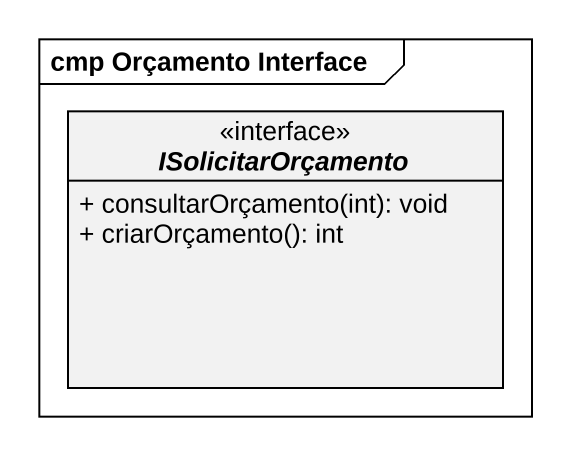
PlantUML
@startuml
mainframe cmp Orçamento Interface
hide circle
hide empty members
skinparam classAttributeIconSize 0
interface ISolicitarOrçamento <<interface>> {
  + consultarOrçamento(int): void
  + criarOrçamento(): int
}
@enduml
